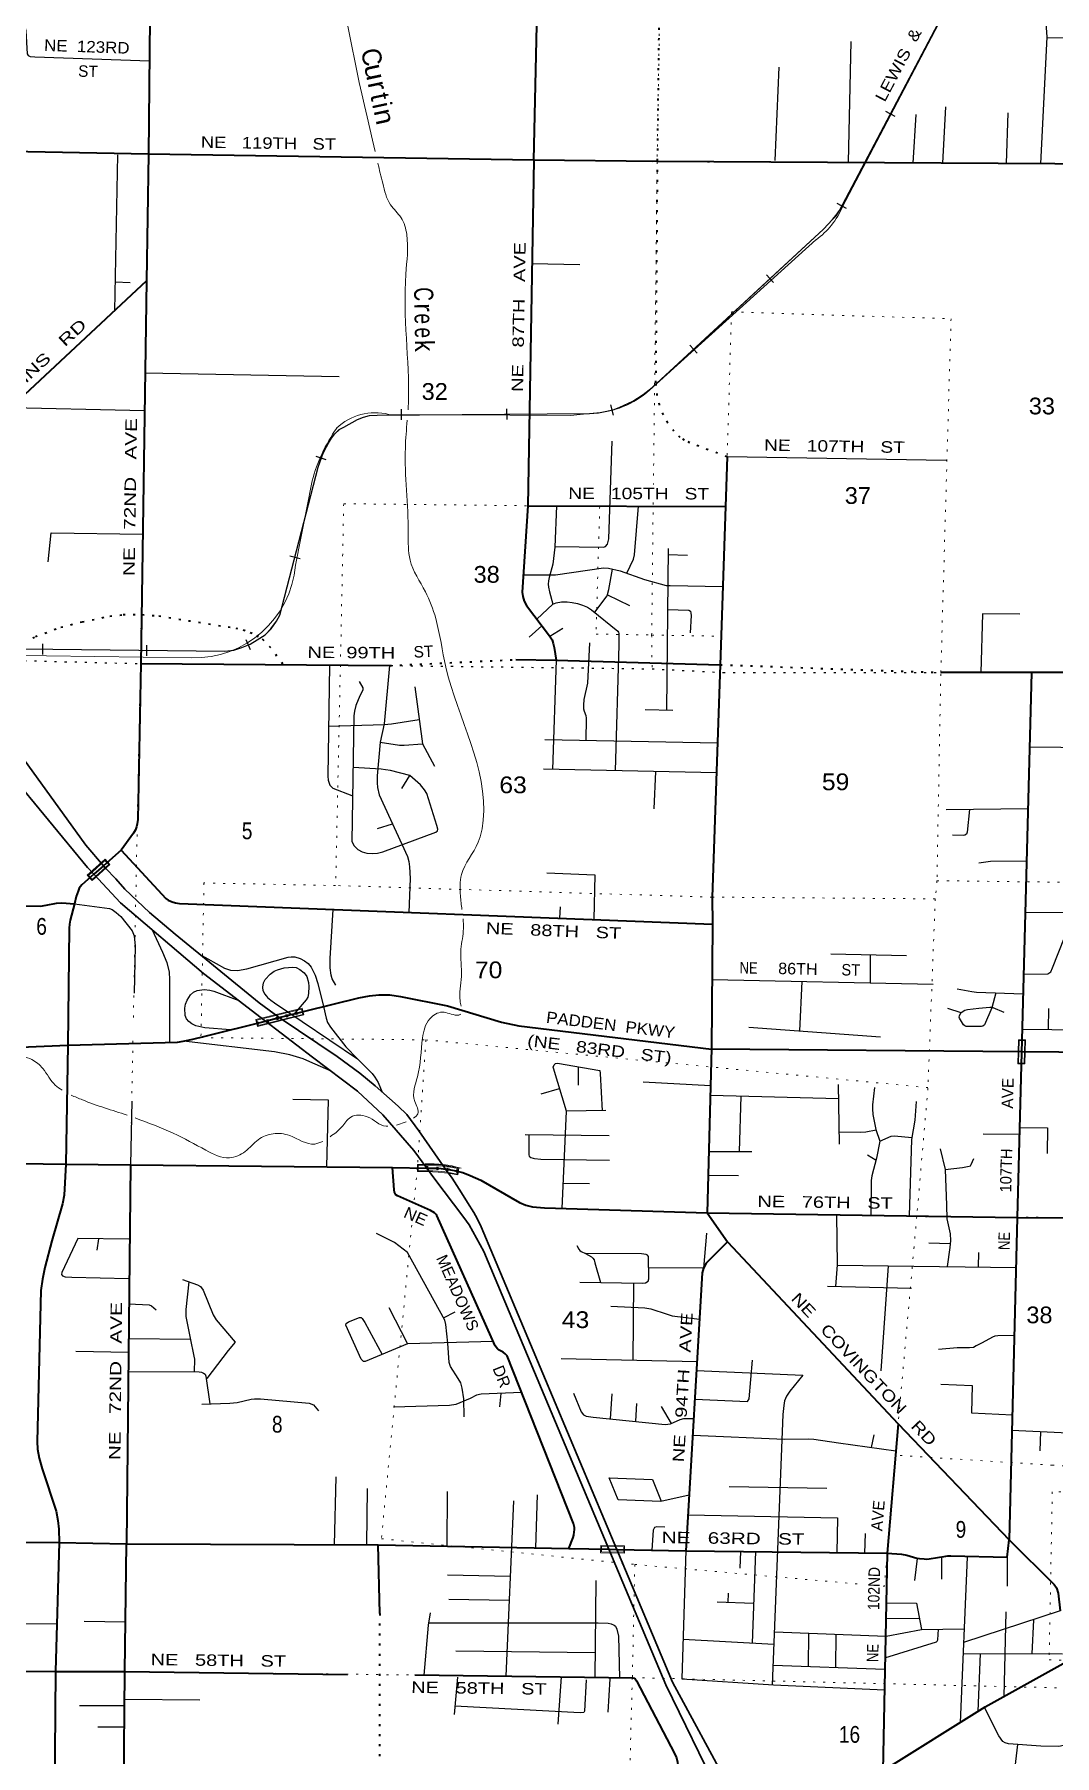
# Model space of a CAD drawing. Header units: feet. Extents: x -481249 to -254670, y -730376 to -544252.
# Drawn here: x -410088 to -399431, y -669031 to -651058 of the extents above; entities that cross this region are included whole.
import ezdxf
from ezdxf.enums import TextEntityAlignment as Align

# ---------------------------------------------------------------- set-up
doc = ezdxf.new("R2010")
doc.units = ezdxf.units.FT
doc.header["$LTSCALE"] = 70
doc.linetypes.add('DOTTED', pattern=[1.5, 0.3, -1.2])
for name, color, linetype, lineweight in [('18', 7, 'Continuous', 35), ('19', 7, 'Continuous', 25), ('26', 7, 'Continuous', 40), ('27', 7, 'Continuous', 13), ('29', 7, 'Continuous', 25), ('34', 7, 'Continuous', 25), ('39', 7, 'Continuous', 13), ('41', 7, 'Continuous', 13), ('53', 7, 'DOTTED', 40), ('55', 7, 'Continuous', 13), ('6', 7, 'DOTTED', 25), ('61', 7, 'Continuous', 13), ('7', 7, 'DOTTED', 13)]:
    doc.layers.add(name, color=color, linetype=linetype, lineweight=lineweight)
doc.layers.add('30', color=7, linetype='Continuous')

msp = doc.modelspace()

# ---------------------------------------------------------------- linework, layer by layer
at = {"layer": '18'}
msp.add_line((-403492.14, -668292.06), (-402598.84, -670117.42), dxfattribs=at)
for points in [[(-411326.07, -657344.91), (-411237, -657451), (-411188, -657519), (-410939, -657888), (-410782, -658103), (-410348, -658768), (-409532, -659758), (-409466.22, -659827.98)], [(-411271, -657294), (-410802, -657818), (-410656, -657998), (-409549, -659525), (-409366.36, -659739.13)], [(-409366.36, -659739.13), (-409346, -659763), (-409238, -659876), (-409144, -659984), (-408886, -660229), (-408618, -660454), (-407741, -661172), (-407531.82, -661325.2)], [(-409466.22, -659827.98), (-409187, -660125), (-408320, -660863), (-407672.42, -661360.35)], [(-407672.42, -661360.35), (-407182, -661737), (-406714, -662092), (-406447, -662340), (-406126, -662711), (-405988.49, -662896.5)], [(-407532.1, -661325.27), (-406924, -661730), (-406687, -661906), (-406528, -662038), (-406288, -662249), (-406199, -662338), (-406073, -662508), (-405792.54, -662906.93), (-405725, -663003)], [(-405988.49, -662896.5), (-405914, -662997), (-405602, -663411), (-405548, -663489), (-405394.2, -663767.3)], [(-405725, -663003), (-405625, -663153), (-405562, -663257), (-405497, -663360), (-405464, -663423), (-405421, -663510)], [(-405421, -663510), (-404005.04, -666878.4), (-403423, -668263)], [(-405394.2, -663767.3), (-404087.05, -666876.85), (-403492.14, -668292.06)], [(-403423, -668263), (-402826, -669363), (-402449.5, -669986.26), (-401884.55, -670921.49)]]:
    msp.add_lwpolyline(points, dxfattribs=at)
at = {"layer": '19'}
for points in [[(-408855.92, -660406.82), (-408749, -660643), (-408703.81, -660749.16), (-408680, -660852), (-408677, -660928), (-408675, -661576)], [(-408361.54, -660663.96), (-408102.58, -660807.9), (-408041, -660829), (-407966.36, -660833.75), (-407869, -660817), (-407437.93, -660692.77), (-407403.88, -660690.42), (-407367, -660690), (-407311.11, -660706.86), (-407266.48, -660730.36), (-407228.91, -660758.56), (-407198, -660798), (-407153.75, -660883.1), (-407126, -660970), (-407067.92, -661209.23)], [(-407696.83, -661045.89), (-407701, -661006), (-407695.1, -660962.99), (-407678.66, -660927.75), (-407625, -660871), (-407584.72, -660838.45), (-407549.49, -660824.36), (-407478, -660804), (-407389.79, -660798.51), (-407354.56, -660803.21), (-407314, -660821), (-407270.01, -660857.25), (-407241.83, -660897.2), (-407225.39, -660958.29), (-407221, -661000), (-407225.39, -661073.43), (-407233.23, -661110.29), (-407248, -661138), (-407374.41, -661285.85)], [(-408041.01, -661452.5), (-408309, -661430), (-408402.03, -661409.45), (-408441.95, -661388.3), (-408474, -661366), (-408500.67, -661338.96), (-408512.41, -661301.36), (-408518, -661225), (-408510.06, -661186.22), (-408493.62, -661143.92), (-408457, -661086), (-408425.51, -661059.33), (-408387.93, -661042.88), (-408314, -661031), (-408256.41, -661038.19), (-408212, -661049), (-407953.22, -661144.69)], [(-407696.83, -661045.89), (-407683.6, -661077.39), (-407661.88, -661102.07), (-407651.89, -661113.82), (-407619.01, -661142.02), (-407579.67, -661170.21), (-406711.76, -661755.27)], [(-407067.92, -661209.23), (-407039.85, -661331.91), (-407024.58, -661376.55), (-406994, -661426), (-406836, -661629), (-406711.76, -661755.27)], [(-406987.71, -661884.38), (-407211.3, -661785.41), (-407282, -661757), (-407417.97, -661714.92), (-407580, -661683), (-408529.33, -661569.3)], [(-406711.76, -661755.27), (-406559.56, -661909.95), (-406531.38, -661947.55), (-406498.5, -662003.94), (-406454.29, -662102.81)]]:
    msp.add_lwpolyline(points, dxfattribs=at)
at = {"layer": '26'}
for p, q in [((-404870.96, -652373.02), (-404934.81, -655979.85)), ((-408916, -653633), (-408977, -657628)), ((-404934.81, -655979.85), (-402870, -655988)), ((-408977, -657628), (-406377, -657649)), ((-399671, -657722), (-400620, -657722)), ((-409183, -659576), (-409366.36, -659739.13)), ((-409366.36, -659739.13), (-409466.22, -659827.98)), ((-407672.42, -661360.35), (-407531.82, -661325.2)), ((-409740, -661613), (-409761, -662854)), ((-409083, -662863), (-409126.62, -666819.13)), ((-406347, -662891), (-405988.49, -662896.5)), ((-409828, -666806), (-409868, -668150)), ((-406481, -667547), (-406497, -666831)), ((-403283, -666892), (-401180.08, -666918.77)), ((-409868, -668148), (-409884, -670560))]:
    msp.add_line(p, q, dxfattribs=at)
for points in [[(-408642.01, -636919.74), (-408779, -641710), (-408843, -646995), (-408895, -652310), (-408916, -653633)], [(-414223, -646951), (-408843, -646995), (-404755, -647046), (-404873, -652373)], [(-404871, -652373), (-408895, -652310), (-414296, -652205), (-415733.47, -652216.59)], [(-396893.91, -652415.02), (-398240, -652417), (-403581, -652387), (-404873, -652373)], [(-408916, -653633), (-411999.13, -656506.32), (-412047.41, -656564.59)], [(-402853, -655469), (-402870, -655988), (-402923, -657641)], [(-404934.81, -655979.85), (-404992, -656883), (-404987, -656927), (-404973, -656975), (-404947, -657022), (-404708, -657339), (-404681, -657381), (-404668, -657417), (-404658, -657460), (-404636, -657593)], [(-405060, -657587), (-404636, -657593), (-402923, -657641)], [(-408977, -657628), (-409009, -659257), (-409015, -659302), (-409021, -659332), (-409030, -659363), (-409051, -659400), (-409183, -659576)], [(-402923, -657641), (-403007, -660067), (-403006, -660348)], [(-399671, -657722), (-399821, -663411), (-399905, -666779)], [(-396985.33, -657737), (-398279, -657722), (-399671, -657722)], [(-409183, -659576), (-408716, -660080), (-408690, -660098), (-408647, -660117), (-408614, -660127), (-408571, -660134), (-403006, -660348)], [(-409466.22, -659827.98), (-409591, -659939), (-409619, -659973), (-409632, -660004), (-409650, -660062), (-409668, -660136)], [(-415634, -660102), (-410023, -660160), (-409965, -660151), (-409857, -660130), (-409801, -660128), (-409668, -660136)], [(-409668, -660136), (-409714, -660308), (-409721, -660349), (-409725, -660390), (-409740, -661613)], [(-403006, -660348), (-403014, -661649), (-403060, -663365)], [(-407532.1, -661325.27), (-406699, -661117), (-406588, -661097), (-406489, -661088), (-406374, -661088), (-406265, -661103), (-405771, -661203), (-405209, -661374), (-405027, -661412), (-403014, -661655)], [(-409740, -661613), (-408592, -661580), (-408533, -661570), (-408434, -661551), (-408303, -661518), (-407672.42, -661360.35)], [(-413168.81, -662506.61), (-412299, -661856), (-412191, -661798), (-412093, -661761), (-411970, -661727), (-411881, -661709), (-411720, -661696), (-409740, -661613)], [(-397053.54, -661707.88), (-399775.43, -661682.84), (-403018, -661653)], [(-412370, -662817), (-409761, -662854), (-409083, -662863), (-406347, -662891)], [(-409761, -662854), (-409776, -663180), (-409794, -663271), (-409907, -663656), (-409977, -663934), (-410004, -664056), (-410019, -664173), (-410058, -665751), (-410056, -665830), (-410039, -665925), (-410007, -666035), (-409860, -666479), (-409843, -666577), (-409833, -666666), (-409828, -666806)], [(-404504, -666869), (-404460, -666752), (-404453, -666730), (-404448, -666695), (-404446, -666674), (-404447, -666649), (-404457, -666607), (-405151, -664858), (-405171, -664836), (-405191, -664819), (-405240, -664793), (-405250, -664785), (-405274, -664752), (-405318, -664659), (-405883, -663393), (-405890, -663381), (-405908, -663362), (-405949, -663339), (-406295, -663186), (-406312, -663174), (-406320, -663161), (-406325, -663149), (-406329, -663123), (-406348.25, -662890.98)], [(-405988.49, -662896.5), (-405891, -662898), (-405837.48, -662902.07), (-405792.54, -662906.93)], [(-405792.54, -662906.93), (-405742.35, -662913.24), (-405703, -662921), (-405662.5, -662930.86), (-405614, -662943), (-405535, -662972), (-405423, -663022), (-405019, -663257), (-404954, -663283), (-404885, -663300), (-404761, -663311), (-403060, -663365)], [(-403060, -663365), (-399821, -663411), (-397083.02, -663424.01), (-395202, -663537), (-393680, -663583), (-391681, -663647), (-390385, -663686), (-388314, -663746)], [(-403060, -663365), (-402848, -663668), (-401064, -665566), (-399905, -666779)], [(-402848, -663668), (-403071, -663888), (-403100, -663940), (-403111, -663989), (-403283, -666892)], [(-401064, -665566), (-401180.08, -666918.77), (-401227, -669190)], [(-415993.37, -666749.45), (-412417, -666796), (-409828, -666806), (-409126.62, -666819.13), (-406497, -666831), (-404504, -666869)], [(-409880, -673092), (-409169, -673092), (-409165, -670560), (-409142, -668153), (-409126.62, -666819.13)], [(-404504, -666869), (-404087.05, -666876.85), (-404005.04, -666878.4), (-403283, -666892)], [(-401180.08, -666918.77), (-401032, -666929), (-400976, -666938), (-400869, -666968), (-400843, -666974), (-400792, -666978), (-400765, -666980), (-400741, -666978), (-400567, -666947), (-400546, -666944), (-400514, -666944), (-399927, -666959), (-399905, -666779)], [(-399905, -666779), (-399435, -667246), (-399410, -667279), (-399394, -667334), (-399372, -667521)], [(-401227, -669190), (-400155, -668523), (-399343, -668068), (-397149, -667265)], [(-416023.44, -668430.81), (-415869, -668429), (-415857, -668144), (-413001, -668144), (-410429, -668148), (-409868, -668152), (-409142, -668153), (-406818, -668183)], [(-406115, -668189), (-403837, -668220), (-403823, -668223), (-403811, -668230), (-403799, -668250), (-403400, -669009), (-403382, -669055), (-403371, -669098), (-403367.78, -669132.3), (-403376, -669208)]]:
    msp.add_lwpolyline(points, dxfattribs=at)
at = {"layer": '29'}
for p, q in [((-401558, -651133), (-401588, -652394)), ((-402313, -651400), (-402353, -652375)), ((-400571, -651813), (-400600.44, -652403.74)), ((-400880, -651896), (-400910.92, -652402)), ((-399921, -651878), (-399935.76, -652407.48)), ((-409221, -652315), (-409249.98, -653944.25)), ((-404890.06, -653451.9), (-404389, -653460)), ((-409088.78, -653651.54), (-409244.64, -653644.16)), ((-408930.66, -654593.03), (-406903, -654631)), ((-408936.68, -654987.48), (-414341.89, -654869.24)), ((-400562.91, -655506.78), (-402853, -655469)), ((-403469, -656426), (-403484.84, -658115.26)), ((-403265.43, -656498.11), (-403469.64, -656493.93)), ((-404102.59, -656910.63), (-403870, -657022)), ((-404920, -657351), (-404788.31, -657232.48)), ((-404705.19, -657342.73), (-404567, -657260)), ((-404636, -657593), (-404676.75, -658733.96)), ((-403417.31, -658116.55), (-403708, -658111)), ((-404755, -658422), (-402951.17, -658454.55)), ((-399691.41, -658496.25), (-396998.95, -658530.04)), ((-406251, -658933), (-406165, -658797)), ((-402962.08, -658769.56), (-404771, -658732)), ((-403600.35, -658756.31), (-403619, -659145)), ((-399708.54, -659145.82), (-400564, -659156)), ((-406503, -659351), (-406346.16, -659302.16)), ((-404596.22, -660166.73), (-404603.84, -660286.56)), ((-399737, -660224.97), (-398811, -660229)), ((-401768, -660659), (-400978.24, -660677.75)), ((-401353.03, -660962.47), (-401354.49, -660668.82)), ((-403009.55, -660925.68), (-400699, -660977)), ((-402091.6, -661463.42), (-402067.37, -660946.61)), ((-400408.42, -661274.53), (-400546, -661229)), ((-399493.07, -661230.14), (-399497.26, -661447.17)), ((-402626, -661423), (-401251, -661527)), ((-404407, -661837.48), (-404407, -662031)), ((-404795, -662121), (-404601.65, -662065.34)), ((-403728, -661994), (-403024.31, -662033.5)), ((-401692, -662025), (-401681, -662646)), ((-409068.26, -662197.26), (-409083, -662863)), ((-403027.02, -662134.86), (-401689.41, -662171.02)), ((-402722.91, -662722.94), (-402704.82, -662143.57)), ((-404118.22, -662296.21), (-404531, -662301)), ((-404084, -662560), (-404962, -662550)), ((-400176, -662538), (-399798.1, -662542.33)), ((-403042.77, -662722.4), (-402594.38, -662723.15)), ((-401296.62, -662817.05), (-401386.34, -662760.53)), ((-403049.44, -662971.12), (-402733, -662975)), ((-404563.08, -663053.04), (-404288, -663056)), ((-409433, -663753), (-409414.37, -663634.65)), ((-400745, -663677), (-400521.97, -663684.3)), ((-400226, -663778), (-400229.57, -663928.03)), ((-401702.3, -663908.97), (-399834.02, -663933.15)), ((-401169.4, -663915.87), (-401244.48, -665012.98)), ((-403829.62, -664097.32), (-403836.84, -664900.63)), ((-401802, -664130), (-400927.07, -664150.03)), ((-406384.58, -664351.49), (-406191.69, -664730.22)), ((-405813.74, -664459.9), (-405694, -664397)), ((-409103.5, -664674.11), (-408454.91, -664682.97)), ((-409655, -664809), (-409104.57, -664819.55)), ((-404584, -664884), (-403165.9, -664915.56)), ((-405216.08, -665248.41), (-405231, -665388)), ((-404056.93, -665253.91), (-404073.22, -665514.02)), ((-403800, -665354), (-403810.36, -665540.52)), ((-403542, -665386), (-403437.84, -665562.36)), ((-401321, -665683), (-401346.64, -665813.03)), ((-399576.79, -665647.1), (-399585, -665848)), ((-406939.15, -666119.72), (-406956.19, -666828.93)), ((-401810, -666242), (-402830, -666226)), ((-406611, -666243), (-406618.01, -666830.45)), ((-405774.55, -666271.7), (-405777.86, -666844.71)), ((-405084, -666370), (-405162.77, -668201.96)), ((-404836.6, -666307.89), (-404851.9, -666862.37)), ((-401409.2, -666712.29), (-401415.32, -666915.78)), ((-402712.98, -666899.26), (-402718.6, -667075.36)), ((-402553.84, -666901.28), (-402591.09, -667856.15)), ((-400868.37, -666972.01), (-400895, -667202)), ((-400613.5, -666955.29), (-400611, -667189)), ((-400344, -666959), (-400417, -668686.02)), ((-399927, -666959), (-399925, -667261)), ((-405773, -667143), (-405117.9, -667158.31)), ((-404223, -667204), (-404233.26, -668214.61)), ((-405759, -667396), (-405128.63, -667407.95)), ((-402574.98, -667443.11), (-402956, -667429)), ((-402839.51, -667433.31), (-402836, -667335)), ((-410401, -667653), (-409853.31, -667656.56)), ((-409569, -667629), (-409136, -667632.91)), ((-400844.13, -667600.02), (-401194.24, -667604.24)), ((-399372, -667521), (-400381.69, -667850.57)), ((-399942, -667531), (-399960.31, -668413.91)), ((-399649.74, -667611.66), (-399668.35, -667968.78)), ((-403311.63, -667816.3), (-402363.35, -667868.74)), ((-402000.52, -667752.26), (-402005.17, -668101.09)), ((-401715.03, -667763.82), (-401718.48, -668111.34)), ((-405685.34, -667938.62), (-404230.61, -667953.33)), ((-400386.56, -667965.92), (-399348.19, -667970.05)), ((-400207.26, -667966.63), (-400231.48, -668570.59)), ((-405669, -668212), (-405703, -668601)), ((-404586, -668210), (-404620, -668704)), ((-402371.89, -668087.97), (-401205.1, -668129.71)), ((-404077, -668228), (-404098, -668576)), ((-409145.41, -668510.32), (-409616, -668511)), ((-409144.77, -668442.42), (-408358, -668450)), ((-409147.56, -668735), (-409424, -668735))]:
    msp.add_line(p, q, dxfattribs=at)
for points in [[(-399574.37, -652409.5), (-399509, -651084), (-399528, -650797), (-399555.57, -650781.86), (-400183, -650769)], [(-412330, -650905), (-410245, -650915), (-410209.77, -650925.32), (-410193, -650941), (-410178, -651021), (-410164, -651262), (-410154.32, -651279.87), (-410130.21, -651289.51), (-410084, -651294), (-408885.45, -651334.35)], [(-399509, -651092), (-398212.76, -651114.7), (-398229.64, -651746.62)], [(-404649.87, -656407.12), (-404143, -656413), (-404123.7, -656406.45), (-404102, -656382.33), (-404089, -656327), (-404051.37, -655306.59)], [(-404635.74, -655981.03), (-404650, -656411), (-404672, -656590), (-404710, -656729), (-404716.75, -656763.44), (-404720.37, -656799.62), (-404717.96, -656828.56), (-404707, -656880), (-404671, -657007)], [(-403900.1, -656685.41), (-403829.57, -656536.7), (-403821, -656493), (-403776.73, -655984.42)], [(-409943, -656567), (-409913, -656263), (-408956.36, -656276.45)], [(-404980.47, -656700.9), (-404708, -656703), (-404644.44, -656700.72), (-404142, -656629), (-404089.94, -656630.77), (-403969, -656661), (-403715, -656751), (-403487.23, -656811.67), (-403446.25, -656814.09), (-402896.83, -656824.87)], [(-404234.92, -657092.93), (-404105, -656919), (-404086, -656853), (-404049.82, -656640.8)], [(-404838.67, -657165.69), (-404671, -657007), (-404635.99, -656992.58), (-404580.54, -656984.14), (-404522.68, -656984.14), (-404471, -656989), (-404415.4, -657001.02), (-404361.15, -657019.11), (-404311.73, -657039.61), (-404268, -657066), (-403992.28, -657290.45), (-403985.04, -657298.89), (-403983, -657313), (-403982, -657431), (-404020.61, -658747.58)], [(-403474.96, -657061.92), (-403250.96, -657069.75), (-403236, -657081), (-403229.26, -657101.1), (-403226, -657127), (-403239, -657307)], [(-399795, -657112), (-400185.01, -657110.24), (-400203.24, -657722)], [(-404288, -657413), (-404309, -657831), (-404347, -658004), (-404352.7, -658061.09), (-404352, -658102), (-404345.47, -658125.01), (-404328.59, -658170.84), (-404325, -658199), (-404328.43, -658429.7)], [(-407006.22, -657643.92), (-407023.94, -658803.96), (-407020, -658844), (-407002.24, -658898.03), (-406985.37, -658914.91), (-406972, -658928), (-406773, -659004)], [(-406377, -657649), (-406433, -658258), (-406477, -658449), (-406507, -658799), (-406508.02, -658873.91), (-406503.2, -658922.15), (-406485, -658997), (-406192, -659641), (-406177.74, -659694), (-406168.09, -659751.88), (-406161, -659871), (-406177.91, -660226.03)], [(-406696, -657817), (-406658, -657881), (-406657.49, -657904.29), (-406689, -657964), (-406731, -658067), (-406744.28, -658123.78), (-406750, -658174), (-406771, -659485), (-406749.1, -659529.97), (-406709, -659569), (-406664.72, -659592.68), (-406614.1, -659607.15), (-406555, -659610), (-406503.2, -659607.15), (-406448, -659593), (-405896, -659389), (-405876.38, -659373.19), (-405873.97, -659358.72), (-405883, -659319), (-405989.69, -658984.86), (-406012, -658946), (-406054.78, -658895.62), (-406165, -658797), (-406368.19, -658746.08), (-406418.82, -658736.43), (-406466, -658732), (-406758.65, -658713.97)], [(-406114, -657872), (-406033, -658465), (-405908, -658701)], [(-407015.97, -658281.95), (-406433, -658264), (-406356.14, -658258.85), (-406067.36, -658213.43)], [(-406477, -658449), (-406274.17, -658480.76), (-406225, -658481), (-406033, -658465)], [(-400320.39, -659153.1), (-400344.15, -659389.68), (-400353, -659411), (-400368.26, -659418.62), (-400383, -659422), (-400496, -659420)], [(-399722.91, -659690.9), (-400100, -659695), (-400223, -659711)], [(-399769.14, -661443.94), (-398839, -661455), (-398803.53, -661449.64), (-398779.42, -661437.58), (-398743.25, -661411.05), (-398557.61, -661237.37), (-398538.32, -661206.01), (-398519, -661159), (-398491, -661036), (-398409, -660734), (-398339, -660510), (-398278, -660174), (-398249, -659912), (-398311.69, -659727.37), (-398323.75, -659710.49), (-398343, -659697), (-398673.07, -659692.95)], [(-404734, -659812), (-404235, -659834), (-404244.12, -660300.39)], [(-409668, -660136), (-409304, -660185), (-409275.64, -660195.67), (-409232.25, -660227.03), (-409186, -660269), (-409066, -660419), (-409044.2, -660470.64), (-409034.56, -660579.18), (-409046.62, -661068.81)], [(-406940, -660987), (-406975.7, -660921.69), (-406987.76, -660880.68), (-406997.4, -660805.91), (-406997.41, -660707.02), (-406967.46, -660195.66)], [(-399754.03, -660871), (-399500, -660867), (-399468.96, -660846.61), (-399452, -660805), (-399329, -660490), (-399314.66, -660472.72), (-399297.78, -660465.49), (-399264, -660469), (-399232.68, -660479.96), (-399179, -660517), (-399172.41, -660530.62), (-399172, -660634), (-399196.88, -661450.74)], [(-400449, -661025), (-400297, -661054), (-400245.3, -661060.08), (-399759.41, -661075.1)], [(-400045.55, -661066.25), (-400085, -661223), (-400163.32, -661400.2), (-400179, -661413.46), (-400196, -661418), (-400355, -661417), (-400369.46, -661412.26), (-400382.72, -661398.99), (-400425, -661331), (-400428.53, -661319.39), (-400424.92, -661306.12), (-400409, -661275), (-400386.34, -661256.67), (-400370, -661246), (-400339.33, -661239.79), (-400224, -661225), (-400109.08, -661215.67), (-400090.99, -661216.87), (-400075, -661220), (-399962, -661267)], [(-404574.34, -663316.93), (-404531, -662301), (-404665, -661854), (-404667.96, -661842.7), (-404658.31, -661818.57), (-404643.84, -661804.1), (-404625, -661800), (-404183, -661876), (-404178, -661910), (-404157.6, -662296.67)], [(-401312, -662055), (-401333.35, -662235.86), (-401333, -662277), (-401328.53, -662337.18), (-401298, -662492), (-401258, -662616), (-401292, -662793), (-401340.59, -662976.44), (-401346, -663025), (-401350.95, -663389.27)], [(-407389, -662178), (-407019, -662184), (-407035.97, -662883.95)], [(-400876, -662201), (-400890, -662395), (-400927, -662596), (-400948.81, -663394.98)], [(-404921.85, -662550.46), (-404924, -662757), (-404918.72, -662772.62), (-404900.82, -662785.72), (-404876.34, -662793.06), (-404863.26, -662795.55), (-404799, -662803), (-404082, -662812)], [(-401683.27, -662517.79), (-401462, -662521), (-401403.27, -662518.1), (-401296.28, -662497.34)], [(-401258, -662616), (-401138.05, -662561.52), (-401104.29, -662559.11), (-400923.69, -662578.03)], [(-399796.3, -662474.04), (-399504, -662477), (-399509, -662745)], [(-400628, -662694), (-400573, -662912), (-400559, -663285), (-400557, -663425), (-400522, -663582), (-400519.59, -663653.09), (-400525, -663724), (-400551.73, -663923.86)], [(-400573, -662912), (-400391.79, -662888.39), (-400324.28, -662877.54), (-400311.01, -662871.51), (-400303, -662860), (-400275, -662795)], [(-401708.31, -663384.2), (-401702, -663905), (-401719.31, -664131.89)], [(-409101.99, -663639.83), (-409635, -663631), (-409801, -663986), (-409803.64, -664008.91), (-409794, -664020), (-409767.47, -664033.04), (-409696, -664035), (-409104.4, -664049.92)], [(-405597, -665495), (-405603, -665306), (-405620.24, -665195.81), (-405634.7, -665137.91), (-405660, -665094), (-405743, -664968), (-405755.26, -664928.04), (-405769, -664723), (-405791.42, -664528.78), (-405801, -664483), (-406191, -663776), (-406327, -663672), (-406513, -663578)], [(-404421, -663706), (-404402.36, -663744.27), (-404391.5, -663755.73), (-404375, -663766), (-404330.88, -663788.76)], [(-403068, -663577), (-403100.21, -663942.1), (-403671.69, -663937.12)], [(-404389, -664088), (-403734.41, -664098.91), (-403703.06, -664094.09), (-403676.53, -664075.99), (-403669.3, -664053.07), (-403674.12, -663819.06), (-403682.56, -663807), (-403698.24, -663797.34), (-403746, -663792), (-404330.88, -663788.76)], [(-404330.88, -663788.76), (-404269.73, -663822.68), (-404252.85, -663838.36), (-404242, -663852.83), (-404232, -663886), (-404176.12, -664091.55)], [(-408541, -664060), (-408383.45, -664115.06), (-408351, -664134), (-408325.58, -664170.54), (-408221, -664428), (-408190.56, -664479.32), (-407989, -664714), (-408064, -664802), (-408287.13, -665091.94)], [(-408415.43, -665023.69), (-408412.39, -664891.83), (-408418, -664859), (-408457, -664673), (-408502, -664447), (-408501.6, -664373.18), (-408472.8, -664083.83)], [(-409099.62, -664314.05), (-408889.8, -664322.52), (-408864, -664336), (-408815, -664375)], [(-404067, -664338), (-403710.29, -664354.64), (-403650, -664366), (-403478, -664421), (-403425.75, -664439.08), (-403139.78, -664474.78)], [(-405295.46, -664706.64), (-406191.69, -664730.22), (-406631, -664917), (-406649.82, -664915.97), (-406676, -664892), (-406836, -664536), (-406830.65, -664517.94), (-406808, -664501), (-406691.13, -664456.47), (-406675.13, -664457.62), (-406664.28, -664467.28), (-406636, -664509), (-406454.94, -664842.15)], [(-399851.79, -664645.52), (-400025.72, -664648.99), (-400054.66, -664651.4), (-400080, -664663), (-400187, -664722), (-400249.98, -664752.72), (-400278.91, -664769.61), (-400319, -664772), (-400450, -664772), (-400644, -664791)], [(-403189.21, -665308.95), (-402639.03, -665333.52), (-402623, -665305), (-402588, -664902)], [(-409106.78, -665019.41), (-408365, -665024), (-408342.46, -665026.92), (-408320.76, -665038.98), (-408303.88, -665048.63), (-408296, -665069), (-408256.13, -665358.89)], [(-403171.45, -665009.35), (-402062, -665059), (-402198, -665225), (-402231.5, -665278.04), (-402250.79, -665326.29), (-402258.02, -665376.95), (-402270, -665471), (-402379.77, -668290.45)], [(-400621, -665153), (-400292, -665165), (-400300.62, -665452.34), (-399872.39, -665471.46)], [(-408338, -665362), (-408048, -665351), (-407968.73, -665342.94), (-407825, -665308), (-407787.89, -665304.34), (-407725.2, -665306.75), (-407218.85, -665352.59), (-407171, -665367), (-407119, -665432)], [(-404999.26, -665240.42), (-405422, -665256), (-405470.74, -665268.18), (-405536, -665303), (-405685.34, -665364.67), (-405752, -665376), (-406336, -665393)], [(-404455, -665247), (-404377.65, -665442.09), (-404352, -665472), (-404324.6, -665485.51), (-404252, -665496), (-403498, -665572), (-403444.44, -665565.13), (-403340.75, -665521.7), (-403304, -665512), (-403201.24, -665512)], [(-403211.57, -665686.47), (-402252, -665727), (-402004.83, -665721.94), (-401946, -665727), (-401690, -665765), (-401088.3, -665849.17)], [(-399876.4, -665632.47), (-398921.32, -665679.12), (-398933.38, -665975.86)], [(-403248.68, -666312.83), (-403543.3, -666378.16), (-403990, -666361), (-404083, -666130), (-403632.52, -666146.55), (-403542, -666375)], [(-403260.84, -666517.97), (-401698.57, -666548.23), (-401705.18, -666912.09)], [(-403504, -666647), (-403584.29, -666643.54), (-403611, -666649), (-403625.29, -666677.31), (-403637.83, -666885.32)], [(-403284, -666886), (-403323.88, -668228.59), (-402368, -668291), (-401209.56, -668345.59)], [(-401190.74, -667434.98), (-400873.82, -667438.45), (-400823, -667715)], [(-405955, -667540), (-405975, -667669), (-406021.15, -668190.28)], [(-405972.96, -667646), (-404199, -667646), (-404093.96, -667649.14), (-404062.62, -667653.97), (-404031, -667669), (-404019.22, -667680.5), (-404002.34, -667711.86), (-403986, -667785), (-403975.83, -668218.11)], [(-402358.25, -667737.77), (-401192, -667785), (-400823, -667715), (-400375.61, -667706.77)], [(-401202.64, -668010.77), (-400666, -667842), (-400658, -667835.33), (-400651.97, -667823.27), (-400642.56, -667711.68)], [(-404325, -668240), (-404342, -668568), (-404349.55, -668580.31), (-404388, -668585), (-405695.46, -668514.76)], [(-399019.89, -668777.5), (-399337, -668924), (-399385.92, -668935.48), (-399576, -668934), (-399914, -668909), (-399947.8, -668899.29), (-399971.91, -668882.4), (-400014, -668826), (-400163.6, -668527.82)], [(-399818.74, -668916.05), (-399878, -669415), (-399885.1, -669466.26), (-399900.07, -669503.62), (-399919.36, -669525.33), (-399926.1, -669531.4), (-399955, -669545), (-400142, -669563), (-400338.47, -669567.59), (-400400, -669573), (-400584.44, -669601.37), (-400708, -669613), (-400950.99, -669613.43), (-401017, -669603), (-401073.97, -669574.83), (-401124.61, -669536.23), (-401151.14, -669512.1), (-401180.08, -669478.32), (-401197, -669437), (-401213.84, -669379.41), (-401227, -669190)]]:
    msp.add_lwpolyline(points, dxfattribs=at)
at = {"layer": '34', "lineweight": 13}
for p, q in [((-399566.48, -648892.1), (-401645.16, -652858.18)), ((-401924.85, -653203.1), (-403662.59, -654773.9)), ((-407187.93, -655720.31), (-407360.74, -656601.03)), ((-408446.76, -657568.24), (-410595.43, -657537.7))]:
    msp.add_line(p, q, dxfattribs=at)
at = {"layer": '34'}
for p, q in [((-401096.23, -651916.19), (-401194.07, -651864.59)), ((-401605.1, -652875.36), (-401702.93, -652823.75)), ((-402366.08, -653650.19), (-402441.17, -653568.97)), ((-403165.1, -654385.38), (-403240.19, -654304.16)), ((-406252.28, -655083.6), (-406253.04, -654972.99)), ((-405150.35, -655078.25), (-405151.1, -654967.65)), ((-404039.2, -655035.32), (-404065.27, -654927.83)), ((-407039.09, -655502.06), (-407143.39, -655465.23)), ((-407313.29, -656533.55), (-407420.34, -656505.71)), ((-410000.43, -657532.32), (-409999.14, -657421.72)), ((-407832.08, -657482.97), (-407874.65, -657380.88)), ((-408914.75, -657547.59), (-408913.46, -657436.98))]:
    msp.add_line(p, q, dxfattribs=at)
msp.add_lwpolyline([(-410496.58, -657471.94), (-408097.06, -657499.9), (-408006.23, -657488.41), (-407919.48, -657460.26), (-407835.06, -657425.05), (-407759.99, -657380.47), (-407677.91, -657326.5), (-407616.99, -657265.56), (-407558.94, -657184.42), (-407525.59, -657122.53), (-407124.05, -655578.68), (-407073.48, -655435.46), (-407016.96, -655327.46), (-406984.5, -655272.6), (-406950.07, -655229.38), (-406904.93, -655185.12), (-406854.52, -655158.03), (-406711.27, -655080.1), (-406650.09, -655056.55), (-406586.19, -655038.91), (-406506.54, -655033.01), (-404291.05, -655017.9), (-404194.6, -655009.52), (-404107.79, -654993.09), (-404030.4, -654974.32), (-403972.44, -654949.99), (-403835.67, -654887.46), (-403728.64, -654817.1), (-403636.23, -654746.61), (-401845.77, -653091.22), (-401751.7, -652991.53), (-401711.83, -652946.95), (-401677.95, -652896.44), (-399555, -648871.53)], dxfattribs=at)
at = {"layer": '34', "lineweight": 13}
for points in [[(-410496.52, -657473.04), (-408097, -657501), (-408005.99, -657489.49), (-407919.1, -657461.29), (-407834.56, -657426.04), (-407759.41, -657381.4), (-407677.21, -657327.36), (-407616.15, -657266.27), (-407558, -657185), (-407524.56, -657122.94), (-407123, -655579), (-407072.47, -655435.9), (-407016, -655328), (-406983.59, -655273.23), (-406949.25, -655230.12), (-406904.27, -655186.01), (-406854, -655159), (-406710.81, -655081.1), (-406649.75, -655057.6), (-406586, -655040), (-406506.5, -655034.11), (-404291, -655019), (-404194.45, -655010.61), (-404107.56, -654994.17), (-404030.06, -654975.37), (-403972, -654951), (-403835.14, -654888.43), (-403728, -654818), (-403635.52, -654747.45), (-401845, -653092), (-401750.89, -652992.27), (-401710.96, -652947.63), (-401677, -652897), (-399554, -648872)], [(-404252.54, -655013.81), (-404487.39, -655036.8), (-406386.08, -655025.72)]]:
    msp.add_lwpolyline(points, dxfattribs=at)
for centre, radius, start, end in [((-402417.64, -652520.59), 843.02, 305.93876, 336.39356), ((-404293.34, -654068.16), 946.53, 272.47073, 311.78865), ((-406525.34, -655602.69), 593.54, 76.4307, 133.24237), ((-405494.8, -656179.04), 1754.17, 144.89904, 164.84037), ((-408418.28, -656506.9), 1061.72, 268.46276, 354.9138)]:
    msp.add_arc(centre, radius, start, end, dxfattribs=at)
at = {"layer": '39'}
msp.add_line((-406203.83, -662413.12), (-406304.17, -662448.48), dxfattribs=at)
for points in [[(-406613.94, -647083.62), (-406507, -647315), (-406367, -647347), (-406011, -647356), (-405675, -647501), (-405427, -647883), (-405496, -648229), (-405731, -648476), (-406065, -648886), (-406344, -649237), (-406605, -649660), (-406776, -649897), (-406912, -650019), (-406931, -650117), (-406914, -650354), (-406529.81, -652282.39)], [(-406500.81, -652402.95), (-406449, -652613), (-406368, -652837), (-406258, -652972), (-406198, -653148), (-406208, -653562), (-406181, -654896), (-406184.06, -654979.92)], [(-406193.13, -655088.06), (-406213, -655376), (-406182, -656265), (-406164, -656547), (-406004, -656878), (-405896, -657156), (-405790, -657665), (-405399, -659264), (-405452, -659494), (-405626, -659832), (-405637, -660052), (-405622.29, -660197.79)], [(-405610.68, -660294.45), (-405606, -660395), (-405632, -660610), (-405628, -660896), (-405641, -661151), (-405630.83, -661205.35)], [(-405636.25, -661287.42), (-405639, -661291), (-405673, -661300), (-405827, -661268), (-405958, -661337), (-406033, -661538), (-406086, -661942), (-406115, -662200), (-406081, -662329), (-406127.78, -662376.2)], [(-409798.5, -662080.99), (-409870, -662030), (-410000, -661856), (-410113, -661764), (-410316, -661709)], [(-409119.41, -662342.23), (-409586, -662184), (-409703.58, -662134.51)], [(-407073.31, -662616.95), (-407160, -662645), (-407421, -662557), (-407593, -662537), (-407750, -662601), (-407885, -662723), (-408050, -662789), (-408297, -662709), (-408637, -662532), (-409036.68, -662372.79)], [(-406396.93, -662459.57), (-406413, -662459), (-406612, -662360), (-406784, -662365), (-406879, -662470), (-406998.74, -662568.44)]]:
    msp.add_spline(points, degree=3, dxfattribs=at)
at = {"layer": '53'}
for p, q in [((-406377, -657649), (-405060, -657587)), ((-402923, -657641), (-400620, -657722)), ((-406481, -667547), (-406484, -669135))]:
    msp.add_line(p, q, dxfattribs=at)
for points in [[(-402853, -655469), (-403241, -655323), (-403297, -655297), (-403342, -655267), (-403407, -655203), (-403472, -655113), (-403518, -655029), (-403558, -654928), (-403581, -654829), (-403595, -654698), (-403578, -652377), (-403464, -642477)], [(-410201, -657404), (-410077, -657347), (-409812, -657248), (-409588, -657192), (-409301, -657132), (-409160, -657117), (-408962, -657117), (-408788, -657131), (-407985, -657258), (-407907, -657275), (-407833, -657303), (-407769, -657334), (-407707, -657371), (-407634, -657445), (-407492, -657634)]]:
    msp.add_lwpolyline(points, dxfattribs=at)
at = {"layer": '55'}
for p, q in [((-409535.4, -659838.91), (-409349.68, -659671.56)), ((-409349.68, -659671.56), (-409299.47, -659727.27)), ((-407774.47, -661345.72), (-407292.34, -661225.45)), ((-407756.5, -661417.78), (-407774.47, -661345.72)), ((-407756.5, -661417.78), (-407274.37, -661297.51)), ((-407274.37, -661297.51), (-407292.34, -661225.45)), ((-406086.41, -662857.68), (-406087.63, -662933.25)), ((-405654.2, -662893.53), (-405663.8, -662968.41)), ((-404172.26, -666837.23), (-403922.3, -666841.62)), ((-403922.3, -666841.62), (-403923.61, -666916.61))]:
    msp.add_line(p, q, dxfattribs=at)
for points in [[(-409299.47, -659727.27), (-409485.19, -659894.63), (-409535.4, -659838.91)], [(-405663.8, -662968.41), (-405743.53, -662953.18), (-405802.83, -662944.37), (-405870.95, -662937.91), (-405927.81, -662934.49), (-406087.63, -662933.25)], [(-405654.2, -662893.53), (-405738.83, -662878.58), (-405799.31, -662869.76), (-405860.97, -662863.3), (-405923.32, -662858.95), (-406086.41, -662857.68)], [(-405670.65, -662958.96), (-405742.19, -662945.29), (-405801.86, -662936.43), (-405870.33, -662929.93), (-405927.54, -662926.49), (-406079.5, -662925.31), (-406078.54, -662865.74)], [(-406078.54, -662865.74), (-405923.63, -662866.95), (-405861.67, -662871.27), (-405800.3, -662877.7), (-405740.1, -662886.48), (-405663.1, -662900.08), (-405670.65, -662958.96)], [(-403923.61, -666916.61), (-404173.58, -666912.22), (-404172.26, -666837.23)]]:
    msp.add_lwpolyline(points, dxfattribs=at)
for points in [[(-409524.09, -659839.49), (-409350.26, -659682.85), (-409310.77, -659726.68), (-409484.6, -659883.32)], [(-407764.76, -661351.54), (-407298.16, -661235.15), (-407284.06, -661291.68), (-407750.67, -661408.08)], [(-404164.4, -666845.36), (-403930.43, -666849.47), (-403931.46, -666908.47), (-404165.44, -666904.36)]]:
    msp.add_lwpolyline(points, close=True, dxfattribs=at)
at = {"layer": '6'}
msp.add_lwpolyline([(-414497.01, -657487.78), (-414390, -657488), (-408980, -657629), (-406891, -657642), (-403635, -657683), (-402893, -657721), (-400601, -657721), (-398280, -657721), (-397075, -657736), (-393076, -657743), (-387751, -657752), (-383840.14, -657803.55)], dxfattribs=at)
at = {"layer": '61'}
for p, q in [((-399809.65, -661557.52), (-399816.24, -661807.47)), ((-399734.63, -661558.21), (-399809.65, -661557.52)), ((-399734.63, -661558.21), (-399741.22, -661808.16)), ((-399741.22, -661808.16), (-399816.24, -661807.47))]:
    msp.add_line(p, q, dxfattribs=at)
msp.add_lwpolyline([(-399801.86, -661565.59), (-399742.84, -661566.13), (-399749.01, -661800.09), (-399808.03, -661799.55)], close=True, dxfattribs=at)
at = {"layer": '61', "linetype": 'DOTTED', "lineweight": 100}
for centre, radius, start, end in [((-410882.7, -647955.19), 13784.68, 283.0684, 284.94499), ((-406020.07, -664684.68), 1790.31, 78.41191, 92.13423)]:
    msp.add_arc(centre, radius, start, end, dxfattribs=at)
at = {"layer": '61'}
msp.add_arc((-405951.47, -663964.95), 1114.07, 73.30753, 92.86014, dxfattribs=at)
at = {"layer": '7'}
for p, q in [((-402925, -657717), (-403007, -660067)), ((-397083, -663424), (-400871, -663403)), ((-401220.86, -667261.96), (-401209, -667263))]:
    msp.add_line(p, q, dxfattribs=at)
for points in [[(-408642.01, -636919.74), (-408780, -641709), (-408843, -647014), (-408897, -652310), (-408980, -657629), (-409053.98, -661353.43)], [(-403306, -637012.99), (-403461, -641823), (-403497, -647062), (-403582, -652388), (-403621.54, -655756.71)], [(-415733.47, -652216.59), (-414296, -652204), (-408897, -652310), (-403582, -652388), (-398239, -652416), (-392971, -652397), (-387648, -652448), (-383751.77, -652450.16)], [(-406857, -655959), (-404183, -655988), (-404221, -657320), (-403640, -657330), (-402908, -657342), (-402806, -653956), (-400513, -654028), (-400620, -657735), (-400660, -659895), (-400678, -660085), (-400754, -662062), (-400871, -663403), (-401094, -665894), (-401209, -667263)], [(-406857, -655959), (-406891, -657642), (-406941, -659946)], [(-403623.74, -655944.76), (-403640, -657330), (-403635, -657683)], [(-400678, -660085), (-403007, -660067), (-406941, -659946), (-408317, -659919), (-408348, -661534), (-405999, -661557), (-400754, -662056)], [(-400660, -659895), (-398400, -659924), (-397052, -659961)], [(-405999, -661557), (-406088, -662894), (-406126.46, -663291.27)], [(-409058.23, -661567.34), (-409084, -662865), (-409141, -668153), (-409175, -671137)], [(-415786, -662792), (-414495, -662792), (-409084, -662865), (-406088, -662894)], [(-406146.04, -663493.48), (-406463, -666767), (-403816, -667035), (-401425.87, -667244.03)], [(-394447, -664653), (-397106, -664610), (-398457, -664577), (-398961, -664570), (-399018, -666027), (-399452, -665999), (-401094, -665894)], [(-397150, -666315), (-398525, -666272), (-399455, -666277), (-399488, -668030), (-398520, -668058), (-398536, -668344), (-398570, -669440), (-398598, -670201), (-398611, -672027), (-398626, -672889)], [(-403816, -667035), (-403842, -668217), (-403872, -669313), (-403893, -670206), (-403898, -671976), (-403903, -672822)], [(-416018.2, -668137.95), (-414546, -668135), (-413001, -668144), (-409141, -668153), (-403842, -668217), (-399192.71, -668328.28)]]:
    msp.add_lwpolyline(points, dxfattribs=at)

# ---------------------------------------------------------------- texts
at = {"layer": '27'}
for s, rotation, width, p in [('NE   119TH   ST', 359.103, 1.2, (-408349.89, -652242.11)), ('NE   87TH   AVE', 88.986, 1.3, (-404983.8, -654792.14)), ('NE   ST  JOHNS   RD', 42.983, 1.4, (-411128.67, -655594.45)), ('NE   72ND   AVE', 89.125, 1.35, (-409040.79, -656714.42)), ('NE   105TH   ST', 359.774, 1.25, (-404511.27, -655909.38)), ('NE  99TH  ', 359.537, 1.3, (-407235.37, -657568.99)), ('NE   88TH   ST', 357.798, 1.3, (-405373.56, -660449.34)), ('PADDEN  PKWY', 353.117, 1.1, (-404746.95, -661378.52)), ('(NE   83RD   ST)', 353.117, 1.25, (-404943.94, -661622.3)), ('107TH', 88.49, 0.95, (-399884.18, -663151.24)), ('NE', 336.145, 1.1, (-406241.52, -663405.14)), ('NE   76TH   ST', 359.186, 1.3, (-402536, -663302.43)), ('NE', 88.571, 0.85, (-399900.73, -663753.12)), ('NE   COVINGTON   RD', 313.227, 1.25, (-402190.85, -664266.17)), ('NE   72ND   AVE', 89.368, 1.35, (-409189.73, -665946.3)), ('NE   94TH   AVE', 86.609, 1.3, (-403302.59, -665970.51)), ('NE   63RD   ST', 359.271, 1.35, (-403536.46, -666811.84)), ('102ND', 88.817, 0.9, (-401263.09, -667512.39)), ('NE   58TH   ST', 359.26, 1.3, (-408874.18, -668086.44)), ('NE', 88.817, 0.85, (-401273.58, -668055.7)), ('NE   58TH   ST', 359.22, 1.3, (-406152.25, -668376.49))]:
    msp.add_text(s, height=120, rotation=rotation, dxfattribs=dict(at, width=width)).set_placement(p)
for s, rotation, p in [('ST', 2.695, (-406123.62, -657567.19)), ('AVE', 88.49, (-399866.3, -662276.31)), ('MEADOWS', 294.051, (-405893.57, -663835.53)), ('DR', 291.643, (-405304.22, -664987.36)), ('AVE', 85.198, (-401231.12, -666690.03))]:
    msp.add_text(s, height=120, rotation=rotation, dxfattribs=at).set_placement(p)
at = {"layer": '30'}
for s, rotation, width, p in [('NE  123RD', 358.072, 1.1, (-409987.9, -651230.28)), ('NE   107TH   ST', 359.055, 1.25, (-402466.76, -655405.36)), ('NE', 358.728, 0.85, (-402723.24, -660863.33)), ('86TH', 358.728, 1.05, (-402319.5, -660870.23)), ('ST', 358.728, 0.95, (-401659, -660883.99))]:
    msp.add_text(s, height=120, rotation=rotation, dxfattribs=dict(at, width=width)).set_placement(p)
msp.add_text('ST', height=120, rotation=358.072, dxfattribs=at).set_placement((-409632.64, -651499.3))
at = {"layer": '34', "width": 1.2}
msp.add_text('LEWIS  &  CLARK   RAILROAD', height=120, rotation=62.19, dxfattribs=at).set_placement((-401205.26, -651772.79))
at = {"layer": '41'}
for s, rotation, width, p in [('C', 280.87, 0.95, (-406660.59, -651313.34)), ('u', 282.081, 1.15, (-406627.25, -651470.99)), ('r', 282.081, 1.1, (-406596.94, -651612.65)), ('n', 282.081, 1.1, (-406527.35, -651936.19)), ('C', 271.411, 0.75, (-406121.11, -653773.02)), ('e', 271.411, 0.75, (-406116.46, -654029.77)), ('e', 271.411, 0.75, (-406113.19, -654176.12)), ('k', 271.413, 0.9, (-406112.21, -654311.52))]:
    msp.add_text(s, height=200, rotation=rotation, dxfattribs=dict(at, width=width)).set_placement(p, align=Align.CENTER)
for s, rotation, p in [('t', 282.081, (-406572.21, -651728.15)), ('i', 282.081, (-406554.58, -651817.59)), ('r', 271.411, (-406119.75, -653912.41))]:
    msp.add_text(s, height=200, rotation=rotation, dxfattribs=at).set_placement(p, align=Align.CENTER)
at = {"layer": '7'}
for s, width, p in [('32', 1.05, (-406042.6, -654874.39)), ('33', 1.05, (-399700.6, -655026)), ('37', 1.05, (-401623, -655961)), ('38', 1.05, (-405500, -656784)), ('63', 1.1, (-405231, -658982)), ('59', 1.1, (-401861.72, -658950.19)), ('5', 0.85, (-407921, -659462)), ('6', 0.85, (-410068.1, -660459.6)), ('70', 1.1, (-405485.97, -660914.19)), ('43', 1.1, (-404578.21, -664566.79)), ('38', 1.05, (-399725.94, -664516.83)), ('8', 0.85, (-407606.17, -665658.4)), ('9', 0.85, (-400464.88, -666756.61)), ('16', 0.85, (-401684, -668897))]:
    msp.add_text(s, height=175, dxfattribs=dict(at, width=width)).set_placement(p)

doc.saveas('drawing.dxf')
